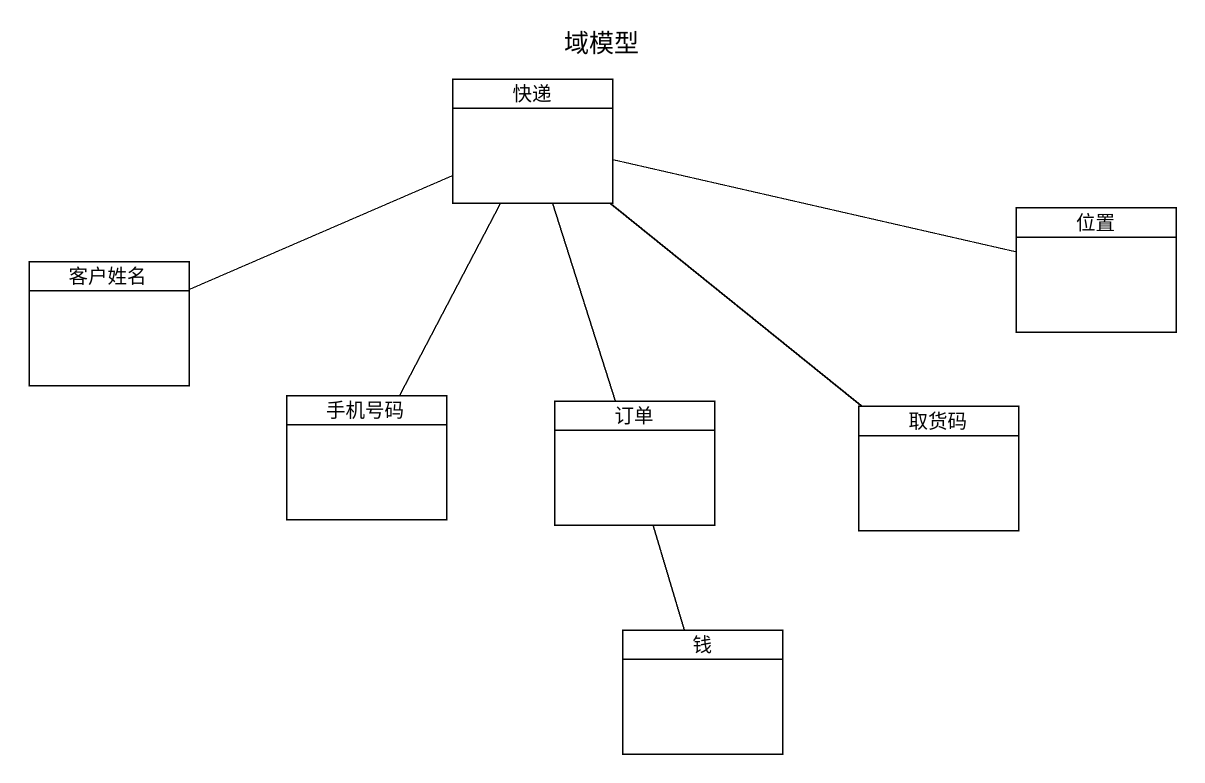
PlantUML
@startuml
title 域模型
hide circle
hide empty members
class 快递
class 客户姓名
class 位置
class 手机号码
class 订单
class 取货码
class 钱
快递 -left- 客户姓名
快递 -right- 位置
快递 -- 手机号码
快递 -- 订单
快递 -- 取货码
订单 -- 钱
@enduml
